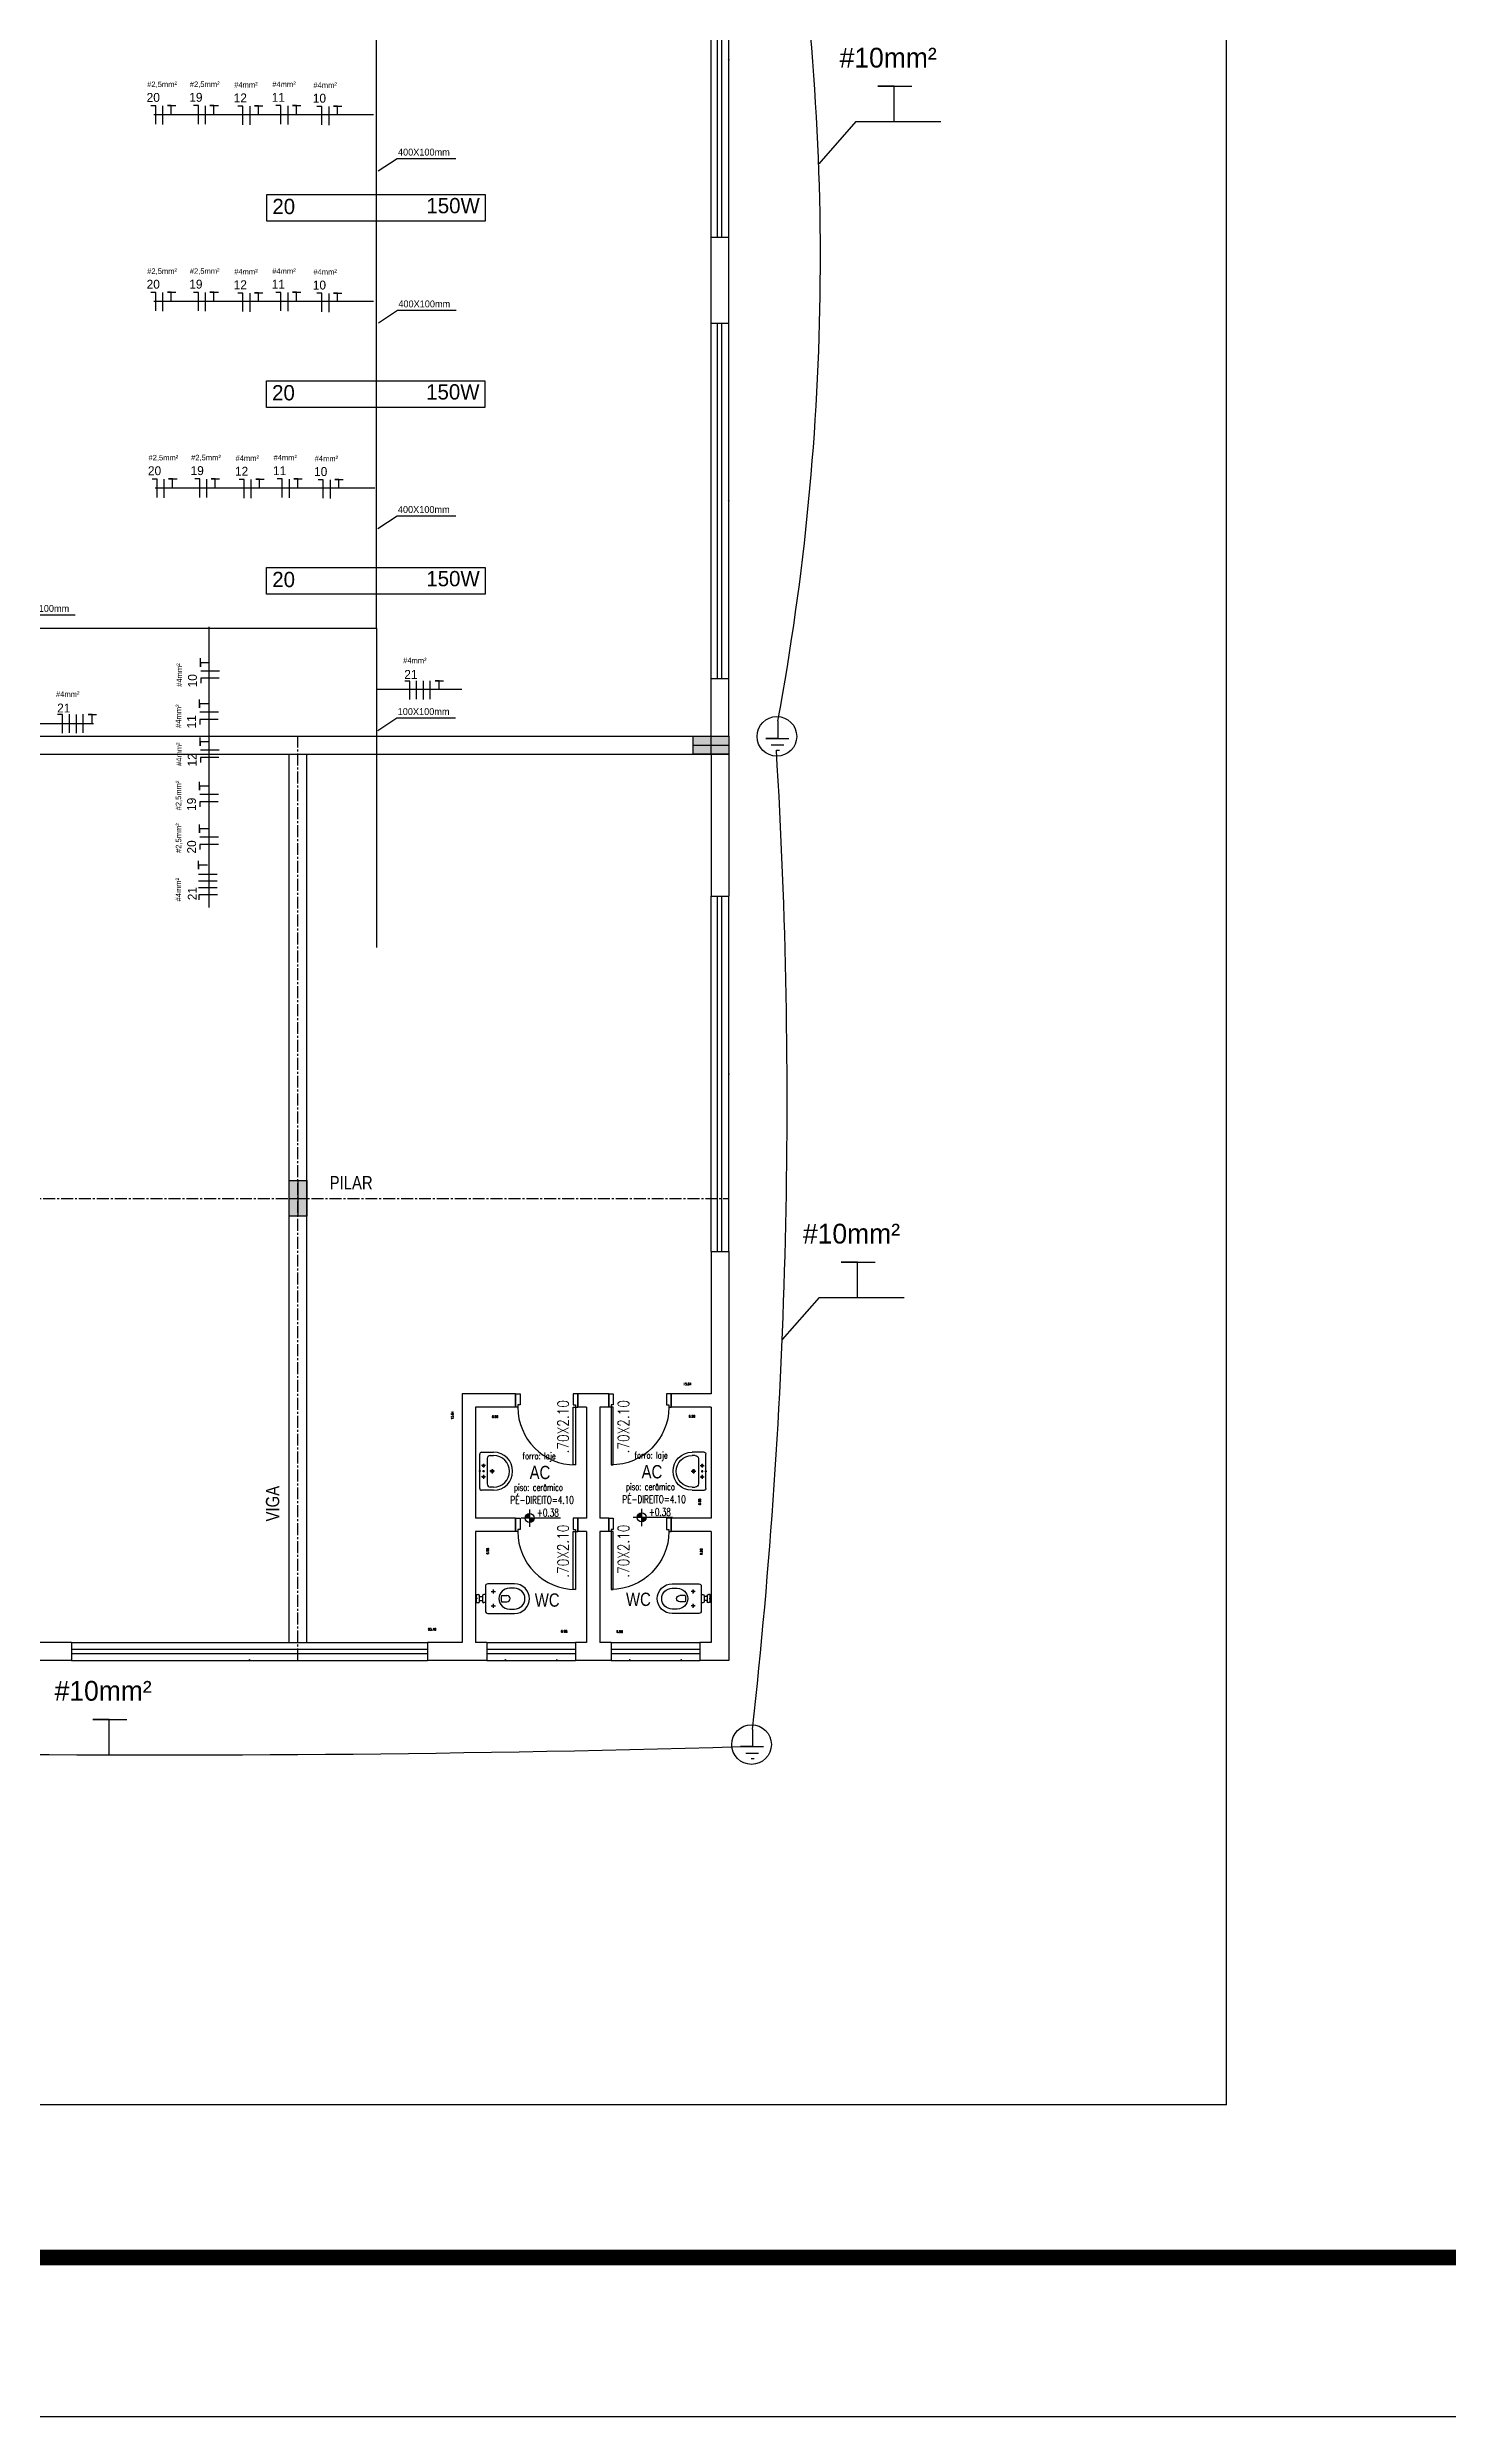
# Model space of a CAD drawing. Extents: x -4780 to 4154, y -1673 to 3208.
# Drawn here: x 216.4 to 304.5, y -515.4 to -366.5 of the extents above; entities that cross this region are included whole.
import ezdxf
from ezdxf.enums import TextEntityAlignment as Align

# ---------------------------------------------------------------- set-up
doc = ezdxf.new("R2010")
doc.units = 0
doc.header["$MEASUREMENT"] = 0
doc.header["$PDMODE"] = 34
doc.linetypes.add('CENTER2', pattern=[1.125, 0.75, -0.125, 0.125, -0.125])
for name, color, linetype in [('ARQ-FOLHA', 7, 'Continuous'), ('BIBLIOT', 1, 'Continuous'), ('Condutores', 6, 'Continuous'), ('COTAS', 5, 'Continuous'), ('eletrico', 3, 'Continuous'), ('ELETROCALHAS', 3, 'TRACKS'), ('ELÉTRICO', 3, 'Continuous'), ('FUND-ESTACA20T', 30, 'Continuous'), ('PENA01', 1, 'Continuous'), ('PENA02', 2, 'Continuous'), ('PENA025', 8, 'Continuous'), ('pena06', 4, 'Continuous'), ('VERMELHA', 10, 'Continuous')]:
    doc.layers.add(name, color=color, linetype=linetype)
doc.layers.add('TEXTO', color=5, linetype='Continuous', lineweight=9)
doc.styles.add('ARIAL', font='txt', dxfattribs={"height": 0.35277})
doc.styles.add('PADRÃO', font='', dxfattribs={"height": 0.2})
doc.styles.add('REGUA80', font='GOTHIC.TTF')
doc.styles.add('ROMANS', font='romand.shx', dxfattribs={"width": 0.8})
doc.styles.add('STYLE1', font='romand.shx', dxfattribs={"width": 0.8})
doc.styles.get('PADRÃO').set_extended_font_data('AvantGarde Bk BT')
doc.linetypes.add('TRACKS', pattern='A,0.15,[130,ltypeshp.shx,S=0.25,R=0,X=0,Y=0],0.15', length=0.3)
doc.dimstyles.new('INTERNA', dxfattribs={"dimscale": 0, "dimtxt": 0.15, "dimasz": 0.1, "dimexe": 0.1, "dimexo": 0.16, "dimgap": 0.09, "dimtad": 1, "dimzin": 4, "dimdsep": 46, "dimtxsty": 'ROMANS', "dimblk1": 'OBLIQUE', "dimblk2": 'OBLIQUE', "dimsah": 1, "dimcen": 0.09, "dimse1": 1, "dimse2": 1, "dimsd1": 1, "dimsd2": 1, "dimclrd": 4, "dimclre": 4, "dimadec": 0, "dimazin": 0, "dimtfac": 0.666667, "dimtofl": 0, "dimtmove": 2, "dimatfit": 3, "dimldrblk": 'OBLIQUE', "dimfxl": 1, "dimtolj": 1, "dimtzin": 0, "dimarcsym": 0})

# ---------------------------------------------------------------- blocks, each defined once
blk = doc.blocks.new('FOLHA A3')
at = {"layer": 'ARQ-FOLHA'}
blk.add_line((0, -297), (420, -297), dxfattribs=at)
at = {"layer": 'ARQ-FOLHA', "const_width": 1}
blk.add_lwpolyline([(410, -10), (25, -10), (25, -287), (410, -287), (410, -10)], dxfattribs=at)
blk = doc.blocks.new('BACIA-5')
for p, q in [((-0.167, 0.438), (-0.167, 0.137)), ((-0.117, 0.438), (-0.117, 0.38)), ((-0.036, 0.292), (-0.036, 0.352)), ((0.036, 0.292), (0.036, 0.352)), ((0.117, 0.38), (0.117, 0.438)), ((0.166, 0.137), (0.166, 0.438)), ((-0.14, 0.11), (0.139, 0.11)), ((-0.058, 0.2), (-0.104, 0.2)), ((-0.081, 0.177), (-0.081, 0.223)), ((-0.045, 0.11), (-0.045, 0.092)), ((-0.045, 0.011), (-0.045, 0.029)), ((0.045, 0.011), (-0.045, 0.011)), ((-0.032, 0.078), (0.032, 0.078)), ((-0.032, 0.042), (0.032, 0.042)), ((-0.023, 0.042), (-0.023, 0.078)), ((0, 0.02), (0, 0)), ((0.022, 0.042), (0.022, 0.078)), ((0.045, 0.11), (0.045, 0.092)), ((0.045, 0.011), (0.045, 0.029)), ((0.104, 0.2), (0.058, 0.2)), ((0.081, 0.177), (0.081, 0.223))]:
    blk.add_line(p, q)
for centre in [(-0.081, 0.2), (0.081, 0.2)]:
    blk.add_circle(centre, 0.009)
for centre, radius, start, end in [((0, 0.438), 0.167, 0, 180), ((0, 0.438), 0.117, 0, 180), ((0, 0.38), 0.117, 180, 0), ((0, 0.352), 0.036, 0, 180), ((0, 0.388), 0.102, 249.3708, 290.6292), ((-0.14, 0.137), 0.027, 180, 270), ((-0.032, 0.092), 0.0135, 180, 270), ((-0.032, 0.029), 0.0135, 90, 180), ((0.032, 0.092), 0.0135, 270, 0), ((0.032, 0.029), 0.0135, 0, 90), ((0.139, 0.137), 0.027, 270, 0)]:
    blk.add_arc(centre, radius, start, end)
blk = doc.blocks.new('Lavatpeq')
for p, q in [((-0.193, 0), (0.193, 0)), ((0, -0.012), (0, 0.012)), ((-0.214, -0.156), (-0.214, -0.021)), ((-0.178, -0.156), (-0.178, -0.119)), ((0.143, -0.084), (-0.143, -0.084)), ((-0.041, -0.042), (-0.085, -0.042)), ((-0.063, -0.064), (-0.063, -0.02)), ((0.025, -0.14), (-0.025, -0.14)), ((0.012, -0.042), (-0.012, -0.042)), ((0, -0.054), (0, -0.03)), ((0, -0.165), (0, -0.114)), ((0.085, -0.042), (0.041, -0.042)), ((0.063, -0.064), (0.063, -0.02)), ((0.178, -0.119), (0.178, -0.156)), ((0.214, -0.021), (0.214, -0.156))]:
    blk.add_line(p, q)
for centre, radius in [((-0.063, -0.042), 0.0123), ((0, -0.14), 0.0158), ((0, -0.042), 0.007), ((0, -0.14), 0.00525), ((0.063, -0.042), 0.0123)]:
    blk.add_circle(centre, radius)
for centre, radius, start, end in [((-0.193, -0.021), 0.021, 90, 180), ((0, -0.156), 0.214, 180, 0), ((-0.143, -0.119), 0.035, 90, 180), ((0, -0.156), 0.178, 180, 0), ((0.143, -0.119), 0.035, 0, 90), ((0.193, -0.021), 0.021, 0, 90)]:
    blk.add_arc(centre, radius, start, end)
blk = doc.blocks.new('P6015')
for points in [[(0.025, 0.153), (0.025, 0.803), (0.05, 0.803), (0.05, 0.153)], [(0.05, 0.003), (0.05, 0.128), (0.025, 0.128), (0.025, 0.153), (0, 0.153), (0, 0.003)], [(0.65, 0.003), (0.65, 0.128), (0.675, 0.128), (0.675, 0.153), (0.7, 0.153), (0.7, 0.003)]]:
    blk.add_lwpolyline(points, close=True)
blk.add_arc((0.025, 0.153), 0.65, 0, 90)
blk = doc.blocks.new('*D484')
at = {"layer": 'DEFPOINTS', "color": 0, "linetype": 'Continuous', "transparency": 16777216}
for p in [(242.46, -465.94), (151.98, -466.78), (242.46, -466.78)]:
    blk.add_point(p, dxfattribs=at)
at = {"layer": 'COTAS', "color": 0, "linetype": 'Continuous', "transparency": 16777216, "insert": (240.56, -465.94), "char_height": 0.15, "attachment_point": 5, "style": 'ROMANS'}
blk.add_mtext('\\A1;90.48', dxfattribs=at)
blk = doc.blocks.new('_OBLIQUE')
at = {"color": 0, "linetype": 'ByBlock'}
blk.add_line((-0.5, -0.5), (0.5, 0.5), dxfattribs=at)
blk = doc.blocks.new('*D485')
at = {"layer": 'DEFPOINTS', "color": 0, "linetype": 'Continuous', "transparency": 16777216}
for p in [(242.46, -451.14), (241.83, -466.78), (242.46, -466.78)]:
    blk.add_point(p, dxfattribs=at)
at = {"layer": 'COTAS', "color": 0, "linetype": 'Continuous', "transparency": 16777216, "insert": (241.83, -452.5), "char_height": 0.15, "attachment_point": 5, "rotation": 90, "style": 'ROMANS'}
blk.add_mtext('\\A1;15.64', dxfattribs=at)
blk = doc.blocks.new('*D486')
at = {"layer": 'DEFPOINTS', "color": 0, "linetype": 'Continuous', "transparency": 16777216}
for p in [(242.46, -451.14), (258.1, -450.52), (258.1, -451.14)]:
    blk.add_point(p, dxfattribs=at)
at = {"layer": 'COTAS', "color": 0, "linetype": 'Continuous', "transparency": 16777216, "insert": (256.61, -450.52), "char_height": 0.15, "attachment_point": 5, "style": 'ROMANS'}
blk.add_mtext('\\A1;15.64', dxfattribs=at)
blk = doc.blocks.new('*D487')
at = {"layer": 'DEFPOINTS', "color": 0, "linetype": 'Continuous', "transparency": 16777216}
for p in [(243.3, -451.98), (243.3, -452.57), (250.28, -451.98)]:
    blk.add_point(p, dxfattribs=at)
at = {"layer": 'COTAS', "color": 0, "linetype": 'Continuous', "transparency": 16777216, "insert": (244.52, -452.57), "char_height": 0.15, "attachment_point": 5, "style": 'ROMANS'}
blk.add_mtext('\\A1;6.98', dxfattribs=at)
blk = doc.blocks.new('*D488')
at = {"layer": 'DEFPOINTS', "color": 0, "linetype": 'Continuous', "transparency": 16777216}
for p in [(251.12, -451.98), (258.1, -451.98), (258.1, -452.55)]:
    blk.add_point(p, dxfattribs=at)
at = {"layer": 'COTAS', "color": 0, "linetype": 'Continuous', "transparency": 16777216, "insert": (256.9, -452.55), "char_height": 0.15, "attachment_point": 5, "style": 'ROMANS'}
blk.add_mtext('\\A1;6.98', dxfattribs=at)
blk = doc.blocks.new('*D489')
at = {"layer": 'DEFPOINTS', "color": 0, "linetype": 'Continuous', "transparency": 16777216}
for p in [(258.1, -451.98), (257.38, -458.96), (258.1, -458.96)]:
    blk.add_point(p, dxfattribs=at)
at = {"layer": 'COTAS', "color": 0, "linetype": 'Continuous', "transparency": 16777216, "insert": (257.38, -457.93), "char_height": 0.15, "attachment_point": 5, "rotation": 90, "style": 'ROMANS'}
blk.add_mtext('\\A1;6.98', dxfattribs=at)
blk = doc.blocks.new('*D490')
at = {"layer": 'DEFPOINTS', "color": 0, "linetype": 'Continuous', "transparency": 16777216}
for p in [(257.48, -459.79), (258.21, -459.79), (258.21, -466.78)]:
    blk.add_point(p, dxfattribs=at)
at = {"layer": 'COTAS', "color": 0, "linetype": 'Continuous', "transparency": 16777216, "insert": (257.48, -461.06), "char_height": 0.15, "attachment_point": 5, "rotation": 90, "style": 'ROMANS'}
blk.add_mtext('\\A1;6.98', dxfattribs=at)
blk = doc.blocks.new('*D491')
at = {"layer": 'DEFPOINTS', "color": 0, "linetype": 'Continuous', "transparency": 16777216}
for p in [(243.3, -459.79), (243.3, -466.78), (244.05, -466.78)]:
    blk.add_point(p, dxfattribs=at)
at = {"layer": 'COTAS', "color": 0, "linetype": 'Continuous', "transparency": 16777216, "insert": (244.05, -461.03), "char_height": 0.15, "attachment_point": 5, "rotation": 90, "style": 'ROMANS'}
blk.add_mtext('\\A1;6.98', dxfattribs=at)
blk = doc.blocks.new('*D492')
at = {"layer": 'DEFPOINTS', "color": 0, "linetype": 'Continuous', "transparency": 16777216}
for p in [(250.28, -466.07), (243.3, -466.78), (250.28, -466.78)]:
    blk.add_point(p, dxfattribs=at)
at = {"layer": 'COTAS', "color": 0, "linetype": 'Continuous', "transparency": 16777216, "insert": (248.86, -466.07), "char_height": 0.15, "attachment_point": 5, "style": 'ROMANS'}
blk.add_mtext('\\A1;6.98', dxfattribs=at)
blk = doc.blocks.new('*D493')
at = {"layer": 'DEFPOINTS', "color": 0, "linetype": 'Continuous', "transparency": 16777216}
for p in [(251.12, -466.08), (251.12, -466.78), (258.1, -466.78)]:
    blk.add_point(p, dxfattribs=at)
at = {"layer": 'COTAS', "color": 0, "linetype": 'Continuous', "transparency": 16777216, "insert": (252.35, -466.08), "char_height": 0.15, "attachment_point": 5, "style": 'ROMANS'}
blk.add_mtext('\\A1;6.98', dxfattribs=at)
blk = doc.blocks.new('*D495')
at = {"layer": 'DEFPOINTS', "color": 0, "linetype": 'Continuous', "transparency": 16777216}
for p in [(151.98, -410.93), (258.1, -410.93), (258.1, -411.76)]:
    blk.add_point(p, dxfattribs=at)
at = {"layer": 'COTAS', "color": 0, "linetype": 'Continuous', "transparency": 16777216, "insert": (213.31, -411.76), "char_height": 0.15, "attachment_point": 5, "style": 'ROMANS'}
blk.add_mtext('\\A1;106.11', dxfattribs=at)

msp = doc.modelspace()

# ---------------------------------------------------------------- hatches: boundary and pattern name
at = {"layer": 'COTAS', "linetype": 'Continuous'}
h = msp.add_hatch(color=256, dxfattribs=at)
h.paths.add_polyline_path([(232.126, -437.733), (231.568, -437.733), (231.568, -438.85), (232.126, -438.85)])
h.paths.add_polyline_path([(232.685, -437.733), (232.126, -437.733), (232.126, -438.85), (232.685, -438.85)])
h.paths.add_polyline_path([(232.685, -438.85), (232.126, -438.85), (232.126, -439.967), (232.685, -439.967)])
h.paths.add_polyline_path([(232.126, -438.85), (231.568, -438.85), (231.568, -439.967), (232.126, -439.967)])
at = {"layer": 'FUND-ESTACA20T', "linetype": 'Continuous'}
h = msp.add_hatch(color=256, dxfattribs=at)
h.paths.add_polyline_path([(258.096, -409.808), (258.096, -410.367), (259.213, -410.367), (259.213, -409.808)])
h.paths.add_polyline_path([(258.096, -410.367), (258.096, -410.925), (259.213, -410.925), (259.213, -410.367)])
h.paths.add_polyline_path([(256.979, -410.367), (256.979, -410.925), (258.096, -410.925), (258.096, -410.367)])
h.paths.add_polyline_path([(256.979, -409.808), (256.979, -410.367), (258.096, -410.367), (258.096, -409.808)])
at = {"layer": 'PENA01'}
h = msp.add_hatch(color=256, dxfattribs=at)
h.paths.add_polyline_path([(246.406, -458.946), (246.683, -458.946), (246.691, -458.938), (246.691, -458.661, 0.4142136)])
h.paths.add_polyline_path([(246.691, -458.946), (246.691, -459.232, 0.4142136), (246.977, -458.946)])
h = msp.add_hatch(color=256, dxfattribs=at)
h.paths.add_polyline_path([(253.446, -458.901), (253.723, -458.901), (253.731, -458.893), (253.731, -458.616, 0.4142136)])
h.paths.add_polyline_path([(253.731, -458.901), (253.731, -459.187, 0.4142136), (254.017, -458.901)])
at = {"layer": 'VERMELHA'}
for points in [[(259.212, -367.21, 1), (259.212, -367.334, 1)], [(259.212, -394.947, 1), (259.212, -395.07, 1)], [(259.212, -430.97, 1), (259.212, -431.093, 1)], [(229.15, -467.869, 1), (229.026, -467.869, 1)], [(229.15, -467.869, 1), (229.026, -467.869, 1)], [(245.232, -467.869, 1), (245.108, -467.869, 1)], [(248.342, -467.869, -1), (248.465, -467.869, -1)], [(253.051, -467.869, 1), (252.927, -467.869, 1)], [(256.161, -467.869, -1), (256.284, -467.869, -1)]]:
    msp.add_hatch(color=256, dxfattribs=at).paths.add_polyline_path(points)

# ---------------------------------------------------------------- linework, layer by layer
at = {"layer": 'Condutores', "ltscale": 0.015}
for p, q in [((223.193, -370.17), (222.88, -370.17)), ((223.193, -371.331), (223.193, -370.17)), ((223.646, -371.348), (223.646, -370.177)), ((224.17, -370.155), (223.92, -370.155)), ((223.92, -370.155), (224.446, -370.155)), ((224.17, -370.701), (224.17, -370.155)), ((225.872, -370.165), (225.559, -370.165)), ((225.872, -371.326), (225.872, -370.165)), ((226.325, -371.343), (226.325, -370.171)), ((226.849, -370.15), (226.6, -370.15)), ((226.6, -370.15), (227.125, -370.15)), ((226.849, -370.696), (226.849, -370.15)), ((228.664, -370.204), (228.35, -370.204)), ((228.664, -371.365), (228.664, -370.204)), ((229.117, -371.381), (229.117, -370.21)), ((229.641, -370.189), (229.391, -370.189)), ((229.391, -370.189), (229.916, -370.189)), ((229.641, -370.735), (229.641, -370.189)), ((231.054, -370.168), (230.741, -370.168)), ((231.054, -371.329), (231.054, -370.168)), ((231.508, -371.345), (231.508, -370.174)), ((232.031, -370.153), (231.782, -370.153)), ((231.782, -370.153), (232.307, -370.153)), ((232.031, -370.699), (232.031, -370.153)), ((233.637, -370.222), (233.324, -370.222)), ((233.637, -371.383), (233.637, -370.222)), ((234.091, -371.399), (234.091, -370.228)), ((234.614, -370.207), (234.365, -370.207)), ((234.365, -370.207), (234.89, -370.207)), ((234.614, -370.753), (234.614, -370.207)), ((223.193, -381.914), (222.879, -381.914)), ((223.193, -383.075), (223.193, -381.914)), ((223.646, -383.091), (223.646, -381.92)), ((224.17, -381.899), (223.92, -381.899)), ((223.92, -381.899), (224.445, -381.899)), ((224.17, -382.445), (224.17, -381.899)), ((225.872, -381.908), (225.559, -381.908)), ((225.872, -383.069), (225.872, -381.908)), ((226.325, -383.086), (226.325, -381.915)), ((226.849, -381.893), (226.6, -381.893)), ((226.6, -381.893), (227.125, -381.893)), ((226.849, -382.439), (226.849, -381.893)), ((228.664, -381.947), (228.35, -381.947)), ((228.664, -383.108), (228.664, -381.947)), ((229.117, -383.125), (229.117, -381.953)), ((229.64, -381.932), (229.391, -381.932)), ((229.391, -381.932), (229.916, -381.932)), ((229.64, -382.478), (229.64, -381.932)), ((231.054, -381.911), (230.741, -381.911)), ((231.054, -383.072), (231.054, -381.911)), ((231.507, -383.089), (231.507, -381.917)), ((232.031, -381.896), (231.782, -381.896)), ((231.782, -381.896), (232.307, -381.896)), ((232.031, -382.442), (232.031, -381.896)), ((233.637, -381.965), (233.324, -381.965)), ((233.637, -383.126), (233.637, -381.965)), ((234.09, -383.143), (234.09, -381.971)), ((234.614, -381.95), (234.365, -381.95)), ((234.365, -381.95), (234.89, -381.95)), ((234.614, -382.496), (234.614, -381.95)), ((223.274, -393.636), (222.961, -393.636)), ((223.274, -394.797), (223.274, -393.636)), ((223.727, -394.814), (223.727, -393.642)), ((224.251, -393.621), (224.001, -393.621)), ((224.001, -393.621), (224.527, -393.621)), ((224.251, -394.167), (224.251, -393.621)), ((225.953, -393.631), (225.64, -393.631)), ((225.953, -394.792), (225.953, -393.631)), ((226.406, -394.808), (226.406, -393.637)), ((226.93, -393.616), (226.681, -393.616)), ((226.681, -393.616), (227.206, -393.616)), ((226.93, -394.162), (226.93, -393.616)), ((228.745, -393.669), (228.431, -393.669)), ((228.745, -394.83), (228.745, -393.669)), ((229.198, -394.847), (229.198, -393.675)), ((229.722, -393.654), (229.472, -393.654)), ((229.472, -393.654), (229.997, -393.654)), ((229.722, -394.2), (229.722, -393.654)), ((231.135, -393.633), (230.822, -393.633)), ((231.135, -394.794), (231.135, -393.633)), ((231.589, -394.811), (231.589, -393.639)), ((232.112, -393.618), (231.863, -393.618)), ((231.863, -393.618), (232.388, -393.618)), ((232.112, -394.164), (232.112, -393.618)), ((233.718, -393.687), (233.405, -393.687)), ((233.718, -394.848), (233.718, -393.687)), ((234.171, -394.865), (234.171, -393.693)), ((234.695, -393.672), (234.446, -393.672)), ((234.446, -393.672), (234.971, -393.672)), ((234.695, -394.218), (234.695, -393.672)), ((226.002, -405.432), (226.002, -404.907)), ((226.548, -405.183), (226.002, -405.183)), ((226.002, -405.183), (226.002, -405.432)), ((227.178, -406.159), (226.017, -406.159)), ((226.017, -406.159), (226.017, -406.473)), ((227.194, -405.706), (226.023, -405.706)), ((239.157, -406.336), (238.844, -406.336)), ((239.157, -407.497), (239.157, -406.336)), ((239.587, -407.484), (239.587, -406.312)), ((240.02, -407.493), (240.02, -406.321)), ((240.439, -407.483), (240.439, -406.312)), ((241.008, -406.321), (240.759, -406.321)), ((240.759, -406.321), (241.284, -406.321)), ((241.008, -406.867), (241.008, -406.321)), ((225.948, -408.015), (225.948, -407.49)), ((226.494, -407.765), (225.948, -407.765)), ((225.948, -407.765), (225.948, -408.015)), ((217.337, -408.448), (217.024, -408.448)), ((217.337, -409.609), (217.337, -408.448)), ((217.767, -409.596), (217.767, -408.424)), ((218.199, -409.604), (218.199, -408.433)), ((218.619, -409.595), (218.619, -408.423)), ((219.188, -408.433), (218.939, -408.433)), ((218.939, -408.433), (219.464, -408.433)), ((219.188, -408.979), (219.188, -408.433)), ((227.124, -408.742), (225.963, -408.742)), ((225.963, -408.742), (225.963, -409.056)), ((227.14, -408.289), (225.969, -408.289)), ((225.984, -410.405), (225.984, -409.88)), ((226.53, -410.156), (225.984, -410.156)), ((225.984, -410.156), (225.984, -410.405)), ((227.176, -410.68), (226.005, -410.68)), ((227.16, -411.133), (225.999, -411.133)), ((225.999, -411.133), (225.999, -411.446)), ((225.945, -413.197), (225.945, -412.672)), ((226.491, -412.948), (225.945, -412.948)), ((225.945, -412.948), (225.945, -413.197)), ((227.121, -413.924), (225.96, -413.924)), ((225.96, -413.924), (225.96, -414.238)), ((227.138, -413.471), (225.966, -413.471)), ((225.95, -415.876), (225.95, -415.351)), ((226.496, -415.627), (225.95, -415.627)), ((225.95, -415.627), (225.95, -415.876)), ((227.126, -416.604), (225.965, -416.604)), ((225.965, -416.604), (225.965, -416.917)), ((227.143, -416.15), (225.972, -416.15)), ((225.888, -418.167), (225.888, -417.642)), ((226.434, -417.918), (225.888, -417.918)), ((225.888, -417.918), (225.888, -418.167)), ((227.05, -418.487), (225.878, -418.487)), ((227.05, -419.339), (225.879, -419.339)), ((227.059, -418.906), (225.888, -418.906)), ((227.064, -419.769), (225.903, -419.769)), ((225.903, -419.769), (225.903, -420.082))]:
    msp.add_line(p, q, dxfattribs=at)
at = {"layer": 'Condutores'}
for p, q in [((236.875, -370.739), (223.079, -370.739)), ((236.875, -382.483), (223.079, -382.483)), ((236.956, -394.205), (223.16, -394.205)), ((226.534, -402.922), (226.534, -420.572)), ((242.438, -406.867), (237.058, -406.867)), ((163.079, -408.995), (219.284, -408.995))]:
    msp.add_line(p, q, dxfattribs=at)
at = {"layer": 'COTAS', "linetype": 'Continuous'}
for p, q in [((231.568, -437.733), (232.685, -437.733)), ((231.568, -439.967), (231.568, -437.733)), ((232.126, -437.733), (232.126, -439.967)), ((232.685, -437.733), (232.685, -439.967)), ((231.568, -438.85), (232.685, -438.85)), ((232.685, -439.967), (231.568, -439.967))]:
    msp.add_line(p, q, dxfattribs=at)
at = {"layer": 'ELETROCALHAS'}
for p, q in [((237.058, -403.006), (237.058, -250.455)), ((155.443, -403.006), (237.058, -403.006)), ((237.058, -403.006), (237.058, -423.075))]:
    msp.add_line(p, q, dxfattribs=at)
at = {"layer": 'ELÉTRICO', "ltscale": 0.015}
for p, q in [((269.602, -368.949), (268.59, -368.949)), ((268.59, -368.949), (270.722, -368.949)), ((269.602, -371.166), (269.602, -368.949)), ((267.296, -442.866), (266.284, -442.866)), ((266.284, -442.866), (268.416, -442.866)), ((267.296, -445.083), (267.296, -442.866)), ((220.255, -471.6), (219.242, -471.6)), ((219.242, -471.6), (221.375, -471.6)), ((220.255, -473.817), (220.255, -471.6))]:
    msp.add_line(p, q, dxfattribs=at)
at = {"layer": 'ELÉTRICO'}
for p, q in [((267.206, -371.166), (264.875, -373.816)), ((267.206, -371.166), (272.549, -371.166)), ((237.164, -374.276), (238.362, -373.487)), ((238.362, -373.487), (242.058, -373.487)), ((237.188, -383.814), (238.386, -383.025)), ((238.386, -383.025), (242.082, -383.025)), ((237.158, -396.739), (238.356, -395.95)), ((238.356, -395.95), (242.052, -395.95)), ((214.437, -402.168), (218.133, -402.168)), ((237.146, -409.439), (238.344, -408.65)), ((238.344, -408.65), (242.04, -408.65)), ((262.298, -408.838), (262.298, -409.945)), ((262.298, -409.945), (261.545, -409.945)), ((261.545, -409.945), (262.298, -409.945)), ((261.886, -410.346), (262.666, -410.346)), ((262.205, -410.69), (262.406, -410.69)), ((262.298, -409.945), (262.298, -409.945)), ((262.298, -409.945), (262.992, -409.945)), ((264.9, -445.083), (262.569, -447.732)), ((264.9, -445.083), (270.243, -445.083)), ((260.705, -473.314), (259.952, -473.314)), ((259.952, -473.314), (260.705, -473.314)), ((260.705, -472.208), (260.705, -473.314)), ((260.705, -473.314), (260.705, -473.314)), ((260.705, -473.314), (261.398, -473.314)), ((260.293, -473.716), (261.072, -473.716)), ((260.612, -474.059), (260.813, -474.059))]:
    msp.add_line(p, q, dxfattribs=at)
for points in [[(230.165, -375.753), (243.896, -375.753), (243.896, -377.427), (230.165, -377.427)], [(230.147, -387.46), (243.878, -387.46), (243.878, -389.134), (230.147, -389.134)], [(230.158, -399.198), (243.889, -399.198), (243.889, -400.872), (230.158, -400.872)]]:
    msp.add_lwpolyline(points, close=True, dxfattribs=at)
for centre in [(262.237, -409.814), (260.644, -473.183)]:
    msp.add_circle(centre, 1.246, dxfattribs=at)
for centre, radius, start, end in [((105.341, -379.749), 159.63, 349.50051, 9.4209), ((-96.337, -432.724), 359.218, 353.6895, 3.51664), ((223.583, 800.392), 1274.225, 266.631167, 271.635551)]:
    msp.add_arc(centre, radius, start, end, dxfattribs=at)
at = {"layer": 'FUND-ESTACA20T', "linetype": 'Continuous'}
for p, q in [((256.979, -409.808), (259.213, -409.808)), ((256.979, -410.925), (256.979, -409.808)), ((256.979, -410.367), (259.213, -410.367)), ((259.213, -410.925), (256.979, -410.925)), ((258.096, -410.925), (258.096, -409.808)), ((259.213, -409.808), (259.213, -410.925))]:
    msp.add_line(p, q, dxfattribs=at)
at = {"layer": 'PENA01'}
for p, q in [((258.096, -378.442), (258.096, -356.102)), ((259.213, -378.442), (259.213, -356.102)), ((258.096, -406.179), (258.096, -383.839)), ((259.213, -406.179), (259.213, -383.839)), ((258.096, -442.201), (258.096, -419.861)), ((259.213, -442.201), (259.213, -419.861)), ((246.691, -458.403), (246.691, -459.49)), ((253.731, -458.357), (253.731, -459.445)), ((248.629, -458.946), (246.153, -458.946)), ((246.683, -458.946), (246.691, -458.938)), ((255.669, -458.901), (253.193, -458.901)), ((253.723, -458.901), (253.731, -458.893)), ((217.898, -466.775), (240.278, -466.775)), ((243.994, -466.775), (249.579, -466.775)), ((251.813, -466.775), (257.398, -466.775)), ((217.898, -467.892), (240.278, -467.892)), ((243.994, -467.892), (249.579, -467.892)), ((251.813, -467.892), (257.398, -467.892))]:
    msp.add_line(p, q, dxfattribs=at)
for centre in [(246.691, -458.946), (253.731, -458.901)]:
    msp.add_circle(centre, 0.286, dxfattribs=at)
at = {"layer": 'PENA02'}
for p, q in [((290.489, -495.817), (290.489, -242.259)), ((258.506, -378.442), (258.506, -356.102)), ((258.785, -378.442), (258.785, -356.102)), ((258.506, -406.179), (258.506, -383.839)), ((258.785, -406.179), (258.785, -383.839)), ((231.568, -466.775), (231.568, -410.925)), ((232.685, -466.775), (232.685, -410.925)), ((258.506, -442.201), (258.506, -419.861)), ((258.785, -442.201), (258.785, -419.861)), ((217.898, -467.185), (240.278, -467.185)), ((217.898, -467.464), (240.278, -467.464)), ((243.994, -467.185), (249.579, -467.185)), ((243.994, -467.464), (249.579, -467.464)), ((251.813, -467.185), (257.398, -467.185)), ((251.813, -467.464), (257.398, -467.464)), ((290.489, -495.817), (150.865, -495.817))]:
    msp.add_line(p, q, dxfattribs=at)
at = {"layer": 'PENA02', "linetype": 'CENTER2'}
for p, q in [((232.126, -467.892), (232.126, -409.808)), ((150.865, -438.85), (259.213, -438.85))]:
    msp.add_line(p, q, dxfattribs=at)
at = {"layer": 'pena06'}
for p, q in [((258.096, -378.442), (259.213, -378.442)), ((258.096, -383.839), (258.096, -378.442)), ((259.213, -383.839), (259.213, -378.442)), ((258.096, -383.839), (259.213, -383.839)), ((258.096, -409.808), (258.096, -406.179)), ((258.096, -406.179), (259.213, -406.179)), ((259.213, -409.808), (259.213, -406.179)), ((207.831, -409.808), (241.621, -409.808)), ((207.831, -410.925), (259.213, -410.925)), ((241.621, -409.808), (259.213, -409.808)), ((258.096, -410.925), (258.096, -419.861)), ((259.213, -409.808), (259.213, -419.861)), ((258.096, -419.861), (259.213, -419.861)), ((258.096, -442.201), (258.096, -449.183)), ((258.096, -442.201), (259.213, -442.201)), ((259.213, -442.201), (259.213, -456.164)), ((258.096, -449.183), (258.096, -451.137)), ((242.458, -451.137), (242.458, -466.775)), ((245.809, -451.137), (242.458, -451.137)), ((245.809, -451.137), (245.809, -451.975)), ((249.719, -451.137), (249.719, -451.975)), ((251.674, -451.137), (249.719, -451.137)), ((251.674, -451.137), (251.674, -451.975)), ((258.096, -451.137), (255.583, -451.137)), ((255.583, -451.137), (255.583, -451.975)), ((243.296, -451.975), (243.296, -458.956)), ((245.809, -451.975), (243.296, -451.975)), ((250.277, -451.975), (249.719, -451.975)), ((250.277, -451.975), (250.277, -458.956)), ((251.115, -451.975), (251.115, -458.956)), ((251.674, -451.975), (251.115, -451.975)), ((258.096, -451.975), (255.583, -451.975)), ((258.096, -451.975), (258.096, -456.164)), ((258.096, -456.164), (258.096, -458.398)), ((259.213, -456.164), (259.213, -465.379)), ((258.096, -458.398), (258.096, -458.956)), ((245.809, -458.956), (243.296, -458.956)), ((243.296, -459.794), (243.296, -466.775)), ((245.809, -459.794), (243.296, -459.794)), ((245.809, -458.956), (245.809, -459.794)), ((250.277, -458.956), (249.719, -458.956)), ((249.719, -458.956), (249.719, -459.794)), ((250.277, -459.794), (249.719, -459.794)), ((250.277, -459.794), (250.277, -466.775)), ((251.674, -458.956), (251.115, -458.956)), ((251.115, -459.794), (251.115, -466.775)), ((251.674, -459.794), (251.115, -459.794)), ((251.674, -458.956), (251.674, -459.794)), ((258.096, -458.956), (255.583, -458.956)), ((255.583, -458.956), (255.583, -459.794)), ((258.096, -459.794), (255.583, -459.794)), ((258.096, -459.794), (258.096, -466.775)), ((259.213, -465.379), (259.213, -467.892)), ((217.898, -466.775), (212.313, -466.775)), ((217.898, -466.775), (217.898, -467.892)), ((242.458, -466.775), (240.278, -466.775)), ((240.278, -466.775), (240.278, -467.892)), ((243.994, -466.775), (243.296, -466.775)), ((243.994, -466.775), (243.994, -467.892)), ((250.277, -466.775), (249.579, -466.775)), ((249.579, -466.775), (249.579, -467.892)), ((251.674, -466.775), (251.115, -466.775)), ((251.813, -466.775), (251.674, -466.775)), ((251.813, -466.775), (251.813, -467.892)), ((258.096, -466.775), (257.398, -466.775)), ((257.398, -466.775), (257.398, -467.892)), ((217.898, -467.892), (212.313, -467.892)), ((243.994, -467.892), (240.278, -467.892)), ((251.813, -467.892), (249.579, -467.892)), ((259.213, -467.892), (257.398, -467.892))]:
    msp.add_line(p, q, dxfattribs=at)

# ---------------------------------------------------------------- block references
at = {"layer": 'ARQ-FOLHA'}
msp.add_blockref('FOLHA A3', (104.82, -218.424), dxfattribs=at)
at = {"layer": 'BIBLIOT', "yscale": 5.584992955799108, "zscale": 5.584992955799108}
for name, p, xscale, rotation in [('Lavatpeq', (243.557, -456.003), 5.584992955799108, 89.99999999999999), ('Lavatpeq', (257.773, -456.003), -5.584992955799108, 270), ('BACIA-5', (243.296, -464.012), 5.584992955799108, 270), ('BACIA-5', (258.096, -464.012), -5.584992955799108, 90)]:
    msp.add_blockref(name, p, dxfattribs=dict(at, xscale=xscale, rotation=rotation))
at = {"layer": 'PENA02', "yscale": 5.584992955799108, "zscale": 5.584992955799108}
for p, xscale, rotation in [((249.719, -451.122), 5.584992955799108, 180.0000000000064), ((251.674, -451.122), -5.584992955799108, 180), ((249.719, -458.941), 5.584992955799108, 180.0000000000064), ((251.674, -458.941), -5.584992955799108, 180)]:
    msp.add_blockref('P6015', p, dxfattribs=dict(at, xscale=xscale, rotation=rotation))

# ---------------------------------------------------------------- texts
at = {"layer": 'Condutores', "style": 'REGUA80'}
for s, p in [('20', (222.618, -369.93)), ('19', (225.297, -369.925)), ('12', (228.089, -369.963)), ('11', (230.479, -369.927)), ('10', (233.062, -369.981)), ('20', (222.618, -381.673)), ('19', (225.297, -381.668)), ('12', (228.089, -381.707)), ('11', (230.479, -381.671)), ('10', (233.062, -381.725)), ('20', (222.699, -393.396)), ('19', (225.378, -393.39)), ('12', (228.17, -393.429)), ('11', (230.56, -393.393)), ('10', (233.143, -393.447)), ('21', (238.813, -406.2)), ('21', (216.992, -408.312))]:
    msp.add_text(s, height=0.5596, dxfattribs=at).set_placement(p)
for s, p in [('10', (225.776, -406.734)), ('11', (225.722, -409.317)), ('12', (225.758, -411.708)), ('19', (225.72, -414.499)), ('20', (225.725, -417.179)), ('21', (225.767, -420.113))]:
    msp.add_text(s, height=0.5596, rotation=90, dxfattribs=at).set_placement(p)
at = {"layer": 'Condutores', "ltscale": 0.015, "char_height": 0.3434, "attachment_point": 1, "style": 'PADRÃO'}
for s, insert in [('#2,5mm²', (222.654, -368.656)), ('#2,5mm²', (225.333, -368.65)), ('#4mm²', (228.125, -368.689)), ('#4mm²', (230.516, -368.653)), ('#4mm²', (233.098, -368.707)), ('#2,5mm²', (222.654, -380.399)), ('#2,5mm²', (225.333, -380.394)), ('#4mm²', (228.125, -380.432)), ('#4mm²', (230.515, -380.396)), ('#4mm²', (233.098, -380.45)), ('#2,5mm²', (222.735, -392.121)), ('#2,5mm²', (225.414, -392.116)), ('#4mm²', (228.206, -392.154)), ('#4mm²', (230.597, -392.118)), ('#4mm²', (233.179, -392.172)), ('#4mm²', (238.742, -404.874)), ('#4mm²', (216.921, -406.985))]:
    msp.add_mtext_dynamic_manual_height_columns(s, width=2.08242, gutter_width=42.92, heights=[0], dxfattribs=dict(at, insert=insert))
at = {"layer": 'Condutores', "ltscale": 0.015, "char_height": 0.3434, "attachment_point": 1, "rotation": 90, "style": 'PADRÃO'}
for s, insert in [('#4mm²', (224.502, -406.698)), ('#4mm²', (224.448, -409.281)), ('#4mm²', (224.484, -411.672)), ('#2,5mm²', (224.445, -414.463)), ('#2,5mm²', (224.451, -417.142)), ('#4mm²', (224.44, -420.185))]:
    msp.add_mtext_dynamic_manual_height_columns(s, width=2.08242, gutter_width=42.92, heights=[0], dxfattribs=dict(at, insert=insert))
at = {"layer": 'COTAS', "color": 5, "char_height": 0.41887, "attachment_point": 5, "rotation": 90, "style": 'STYLE1'}
for insert in [(248.797, -453.209), (252.596, -453.209), (248.797, -461.028), (252.596, -461.028)]:
    msp.add_mtext('\\A1;{\\H1.667x;.70X2.10}', dxfattribs=dict(at, insert=insert))
at = {"layer": 'eletrico', "style": 'REGUA80'}
for s, height, p in [('400X100mm', 0.4297, (238.417, -373.306)), ('20', 0.9607, (230.522, -376.986)), ('150W', 0.9607, (240.206, -376.932)), ('400X100mm', 0.4297, (238.441, -382.844)), ('20', 0.9607, (230.504, -388.693)), ('150W', 0.9607, (240.188, -388.639)), ('400X100mm', 0.4297, (238.411, -395.768)), ('20', 0.9607, (230.515, -400.431)), ('150W', 0.9607, (240.199, -400.378)), ('400X100mm', 0.4297, (214.492, -401.986)), ('100X100mm', 0.4297, (238.399, -408.469))]:
    msp.add_text(s, height=height, dxfattribs=at).set_placement(p)
at = {"layer": 'ELÉTRICO', "ltscale": 0.015, "char_height": 1.244, "attachment_point": 1, "style": 'PADRÃO'}
for insert in [(266.181, -366.531), (263.875, -440.447), (216.834, -469.181)]:
    msp.add_mtext_dynamic_manual_height_columns('#10mm²', width=7.5444, gutter_width=155.494, heights=[0], dxfattribs=dict(at, insert=insert))
at = {"layer": 'PENA025', "style": 'ARIAL', "width": 0.8}
for s, p in [('PILAR', (235.474, -437.866)), ('AC', (247.342, -456.08)), ('AC', (254.382, -456.035)), ('WC', (247.796, -464.099)), ('WC', (253.531, -464.053))]:
    msp.add_text(s, height=0.8377, dxfattribs=at).set_placement(p, align=Align.MIDDLE)
msp.add_text('VIGA', height=0.8377, rotation=90, dxfattribs=at).set_placement((230.535, -458.042), align=Align.MIDDLE)
at = {"layer": 'TEXTO', "style": 'STYLE1', "width": 0.7}
for s, height, p in [('forro: laje', 0.41887, (246.246, -455.25)), ('forro: laje', 0.41887, (253.286, -455.205)), ('piso: cerâmico', 0.41887, (245.709, -457.228)), ('piso: cerâmico', 0.41887, (252.749, -457.183)), ('+0.38', 0.4803, (247.147, -458.846)), ('+0.38', 0.4803, (254.187, -458.801))]:
    msp.add_text(s, height=height, dxfattribs=at).set_placement(p)
for p in [(247.474, -457.724), (254.514, -457.679)]:
    msp.add_text('PÉ-DIREITO=4.10', height=0.48031, dxfattribs=at).set_placement(p, align=Align.MIDDLE)

# ---------------------------------------------------------------- dimensions: what is measured, and where the dimension line sits
at = {"layer": 'COTAS', "linetype": 'Continuous'}
for base, p1, p2, picture, middle in [((258.096, -411.761), (151.982, -410.925), (258.096, -410.925), '*D495', (213.308, -411.761)), ((258.096, -450.52), (242.458, -451.137), (258.096, -451.137), '*D486', (256.61, -450.52)), ((243.296, -452.568), (250.277, -451.975), (243.296, -451.975), '*D487', (244.52, -452.568)), ((258.096, -452.55), (251.115, -451.975), (258.096, -451.975), '*D488', (256.901, -452.55)), ((242.458, -465.937), (151.982, -466.775), (242.458, -466.775), '*D484', (240.559, -465.937)), ((250.277, -466.07), (243.296, -466.775), (250.277, -466.775), '*D492', (248.864, -466.07)), ((251.115, -466.08), (258.096, -466.775), (251.115, -466.775), '*D493', (252.351, -466.08))]:
    dim = msp.add_linear_dim(base=base, p1=p1, p2=p2, dimstyle='INTERNA', override={"dimscale": 1}, dxfattribs=at)
    dim.commit()
    dim.dimension.update_dxf_attribs({"geometry": picture, "text_midpoint": middle, "dimtype": 160})
for base, p1, p2, picture, middle in [((241.827, -466.775), (242.458, -451.137), (242.458, -466.775), '*D485', (241.827, -452.498)), ((257.375, -458.956), (258.096, -451.975), (258.096, -458.956), '*D489', (257.375, -457.927)), ((244.049, -466.775), (243.296, -459.794), (243.296, -466.775), '*D491', (244.049, -461.031)), ((257.48, -459.794), (258.208, -466.775), (258.208, -459.794), '*D490', (257.48, -461.059))]:
    dim = msp.add_linear_dim(base=base, p1=p1, p2=p2, angle=90, dimstyle='INTERNA', override={"dimscale": 1}, dxfattribs=at)
    dim.commit()
    dim.dimension.update_dxf_attribs({"geometry": picture, "text_midpoint": middle, "dimtype": 160})

doc.saveas('drawing.dxf')
